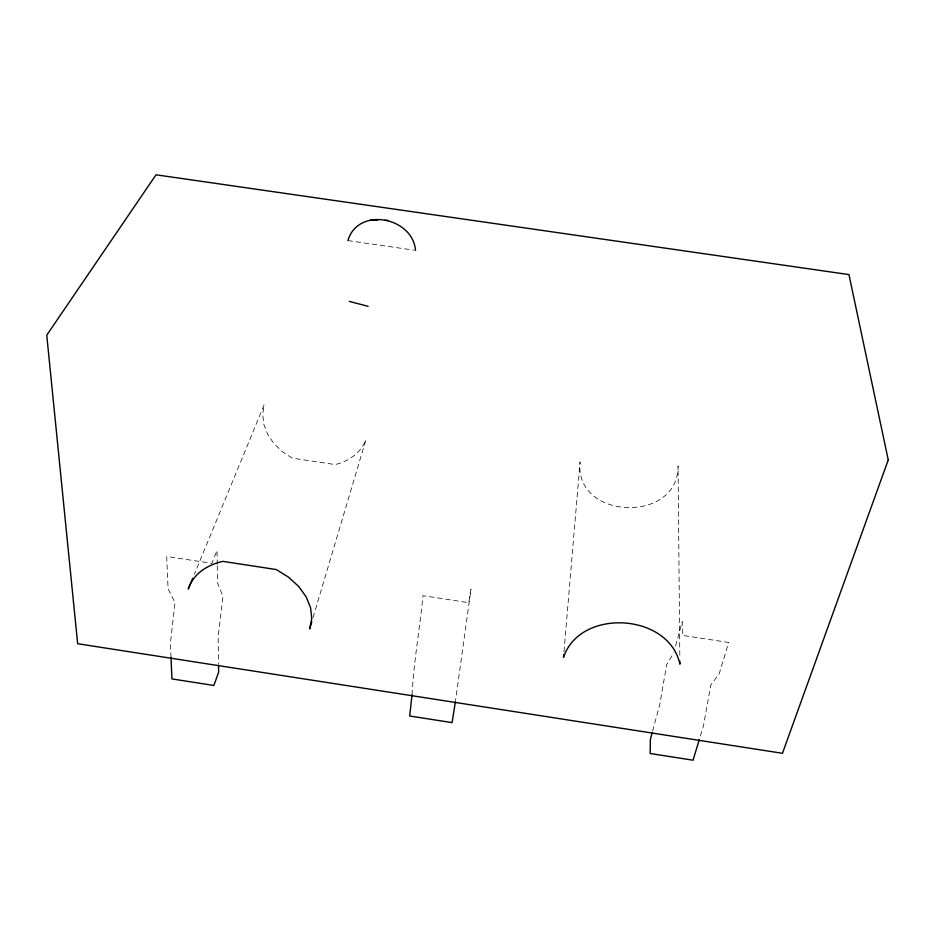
<?xml version="1.0" encoding="UTF-8"?>
<svg xmlns="http://www.w3.org/2000/svg" width="935" height="935" viewBox="0 0 935 935"><rect width="100%" height="100%" fill="white"/><g stroke="black" fill="none" stroke-linecap="round" stroke-linejoin="round"><path stroke-width="0.7" stroke-dasharray="4.67 3.51" d="M563.98 651.637L580.086 461.913C573.868 520.164 678.611 523.997 678.05 466.027L679.815 655.435M412.031 694.845C413.749 661.618 419.768 628.846 422.971 595.665L468.704 602.666L470.971 589.26L455.555 700.49M652.607 731.123L659.701 704.861L666.667 664.668L673.808 652.688M675.643 645.91L682.234 621.53L682.398 635.379L728.692 642.474L719.272 673.609L710.752 685.133L703.494 725.724L699.742 738.136M313.015 617.661L365.901 439.859C360.817 452.914 348.463 461.528 335.116 464.566L292.188 458.115L282.276 451.64L273.99 443.634L267.749 434.471L263.904 424.595L262.677 414.509L264.161 404.715L194.398 574.219M347.913 240.587L414.076 250.171M171.011 657.375L170.404 643.011L175.032 602.561L168.078 588.805L166.699 556.442L211.871 563.349L217.025 550.47L217.212 564.448M217.236 565.85L217.446 582.622L222.974 596.413L218.159 636.513L218.521 663.64"/><path stroke-width="1.4" d="M563.735 654.535L563.489 657.434C580.004 607.633 669.028 613.021 679.897 664.177L679.874 661.255M412.031 694.845L409.694 716.011L452.096 722.615L455.357 701.893M652.233 732.502L650.363 739.41L650.176 753.516L693.057 760.202L699.322 739.515M311.776 621.857L309.684 628.858L311.764 618.654L310.595 607.82L306.189 596.904L298.732 586.514L288.564 577.211L276.246 569.544L222.904 561.374C207.886 564.541 193.124 573.739 188.297 589.015L192.727 578.251M347.913 240.587C357.906 206.366 412.791 217.002 415.514 250.381M370.505 219.912L377.74 220.099M384.986 220.298L387.885 220.38M349.234 301.397L368.121 306.318M171.011 657.375L171.935 678.915L213.858 685.46L218.626 672.218L218.533 665.077M888.25 459.915L782.455 753.306L77.663 643.724L46.75 335.174L156.028 174.798L848.945 274.586L888.25 459.915"/></g></svg>
